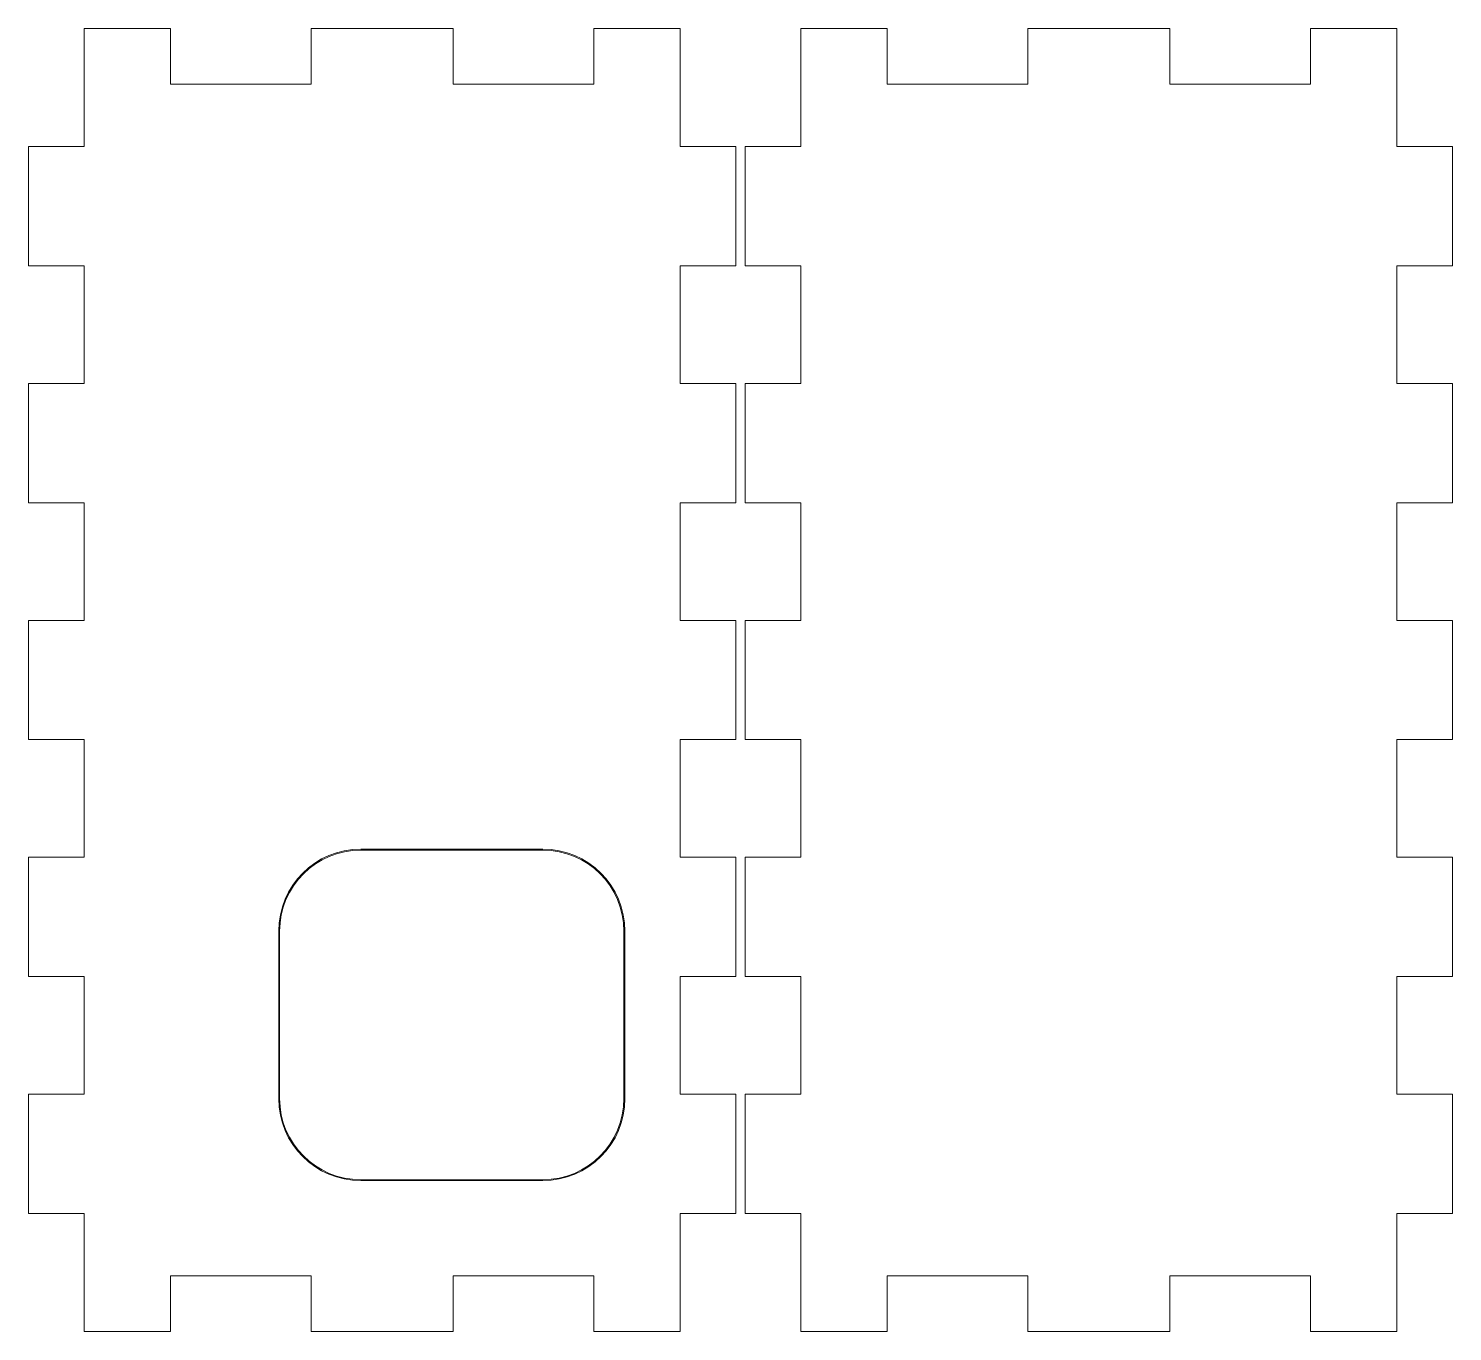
# Model space of a CAD drawing. Header units: millimetres. Extents: x -349 to 86, y 55 to 275.
# Drawn here: x -67.1 to 85.9, y 135 to 275 of the extents above; entities that cross this region are included whole.
import ezdxf

# ---------------------------------------------------------------- set-up
doc = ezdxf.new("R2010")
doc.units = ezdxf.units.MM
doc.header["$MEASUREMENT"] = 0
doc.layers.add('cut', color=7, linetype='Continuous')

msp = doc.modelspace()

# ---------------------------------------------------------------- linework, layer by layer
at = {"layer": 'cut', "color": 5, "lineweight": 9}
for points in [[(-61.1175, 274.9904), (-61.1175, 274.9904), (-51.8725, 274.9904), (-51.8725, 274.9904)], [(-61.1175, 262.3082), (-61.1175, 262.3082), (-61.1175, 274.9904), (-61.1175, 274.9904)], [(-51.8725, 274.9904), (-51.8725, 274.9904), (-51.8725, 268.9904), (-51.8725, 268.9904)], [(-36.7625, 268.9904), (-36.7625, 268.9904), (-36.7625, 274.9904), (-36.7625, 274.9904)], [(-36.7625, 274.9904), (-36.7625, 274.9904), (-21.4725, 274.9904), (-21.4725, 274.9904)], [(-21.4725, 274.9904), (-21.4725, 274.9904), (-21.4725, 268.9904), (-21.4725, 268.9904)], [(-6.3625, 268.9904), (-6.3625, 268.9904), (-6.3625, 274.9904), (-6.3625, 274.9904)], [(-6.3625, 274.9904), (-6.3625, 274.9904), (2.8825, 274.9904), (2.8825, 274.9904)], [(2.8825, 274.9904), (2.8825, 274.9904), (2.8825, 262.3082), (2.8825, 262.3082)], [(15.8825, 274.9904), (15.8825, 274.9904), (25.1275, 274.9904), (25.1275, 274.9904)], [(15.8825, 262.3082), (15.8825, 262.3082), (15.8825, 274.9904), (15.8825, 274.9904)], [(25.1275, 274.9904), (25.1275, 274.9904), (25.1275, 268.9904), (25.1275, 268.9904)], [(40.2375, 268.9904), (40.2375, 268.9904), (40.2375, 274.9904), (40.2375, 274.9904)], [(40.2375, 274.9904), (40.2375, 274.9904), (55.5275, 274.9904), (55.5275, 274.9904)], [(55.5275, 274.9904), (55.5275, 274.9904), (55.5275, 268.9904), (55.5275, 268.9904)], [(70.6375, 268.9904), (70.6375, 268.9904), (70.6375, 274.9904), (70.6375, 274.9904)], [(70.6375, 274.9904), (70.6375, 274.9904), (79.8825, 274.9904), (79.8825, 274.9904)], [(79.8825, 274.9904), (79.8825, 274.9904), (79.8825, 262.3082), (79.8825, 262.3082)], [(-51.8725, 268.9904), (-51.8725, 268.9904), (-36.7625, 268.9904), (-36.7625, 268.9904)], [(-21.4725, 268.9904), (-21.4725, 268.9904), (-6.3625, 268.9904), (-6.3625, 268.9904)], [(25.1275, 268.9904), (25.1275, 268.9904), (40.2375, 268.9904), (40.2375, 268.9904)], [(55.5275, 268.9904), (55.5275, 268.9904), (70.6375, 268.9904), (70.6375, 268.9904)], [(-67.1175, 249.4909), (-67.1175, 249.4909), (-67.1175, 262.3082), (-67.1175, 262.3082)], [(-67.1175, 262.3082), (-67.1175, 262.3082), (-61.1175, 262.3082), (-61.1175, 262.3082)], [(2.8825, 262.3082), (2.8825, 262.3082), (8.8825, 262.3082), (8.8825, 262.3082)], [(8.8825, 262.3082), (8.8825, 262.3082), (8.8825, 249.4909), (8.8825, 249.4909)], [(9.8825, 249.4909), (9.8825, 249.4909), (9.8825, 262.3082), (9.8825, 262.3082)], [(9.8825, 262.3082), (9.8825, 262.3082), (15.8825, 262.3082), (15.8825, 262.3082)], [(79.8825, 262.3082), (79.8825, 262.3082), (85.8825, 262.3082), (85.8825, 262.3082)], [(85.8825, 262.3082), (85.8825, 262.3082), (85.8825, 249.4909), (85.8825, 249.4909)], [(-61.1175, 249.4909), (-61.1175, 249.4909), (-67.1175, 249.4909), (-67.1175, 249.4909)], [(-61.1175, 236.8536), (-61.1175, 236.8536), (-61.1175, 249.4909), (-61.1175, 249.4909)], [(8.8825, 249.4909), (8.8825, 249.4909), (2.8825, 249.4909), (2.8825, 249.4909)], [(2.8825, 249.4909), (2.8825, 249.4909), (2.8825, 236.8536), (2.8825, 236.8536)], [(15.8825, 249.4909), (15.8825, 249.4909), (9.8825, 249.4909), (9.8825, 249.4909)], [(15.8825, 236.8536), (15.8825, 236.8536), (15.8825, 249.4909), (15.8825, 249.4909)], [(85.8825, 249.4909), (85.8825, 249.4909), (79.8825, 249.4909), (79.8825, 249.4909)], [(79.8825, 249.4909), (79.8825, 249.4909), (79.8825, 236.8536), (79.8825, 236.8536)], [(-67.1175, 224.0364), (-67.1175, 224.0364), (-67.1175, 236.8536), (-67.1175, 236.8536)], [(-67.1175, 236.8536), (-67.1175, 236.8536), (-61.1175, 236.8536), (-61.1175, 236.8536)], [(2.8825, 236.8536), (2.8825, 236.8536), (8.8825, 236.8536), (8.8825, 236.8536)], [(8.8825, 236.8536), (8.8825, 236.8536), (8.8825, 224.0364), (8.8825, 224.0364)], [(9.8825, 224.0364), (9.8825, 224.0364), (9.8825, 236.8536), (9.8825, 236.8536)], [(9.8825, 236.8536), (9.8825, 236.8536), (15.8825, 236.8536), (15.8825, 236.8536)], [(79.8825, 236.8536), (79.8825, 236.8536), (85.8825, 236.8536), (85.8825, 236.8536)], [(85.8825, 236.8536), (85.8825, 236.8536), (85.8825, 224.0364), (85.8825, 224.0364)], [(-61.1175, 224.0364), (-61.1175, 224.0364), (-67.1175, 224.0364), (-67.1175, 224.0364)], [(-61.1175, 211.3991), (-61.1175, 211.3991), (-61.1175, 224.0364), (-61.1175, 224.0364)], [(8.8825, 224.0364), (8.8825, 224.0364), (2.8825, 224.0364), (2.8825, 224.0364)], [(2.8825, 224.0364), (2.8825, 224.0364), (2.8825, 211.3991), (2.8825, 211.3991)], [(15.8825, 224.0364), (15.8825, 224.0364), (9.8825, 224.0364), (9.8825, 224.0364)], [(15.8825, 211.3991), (15.8825, 211.3991), (15.8825, 224.0364), (15.8825, 224.0364)], [(85.8825, 224.0364), (85.8825, 224.0364), (79.8825, 224.0364), (79.8825, 224.0364)], [(79.8825, 224.0364), (79.8825, 224.0364), (79.8825, 211.3991), (79.8825, 211.3991)], [(-67.1175, 198.5818), (-67.1175, 198.5818), (-67.1175, 211.3991), (-67.1175, 211.3991)], [(-67.1175, 211.3991), (-67.1175, 211.3991), (-61.1175, 211.3991), (-61.1175, 211.3991)], [(2.8825, 211.3991), (2.8825, 211.3991), (8.8825, 211.3991), (8.8825, 211.3991)], [(8.8825, 211.3991), (8.8825, 211.3991), (8.8825, 198.5818), (8.8825, 198.5818)], [(9.8825, 198.5818), (9.8825, 198.5818), (9.8825, 211.3991), (9.8825, 211.3991)], [(9.8825, 211.3991), (9.8825, 211.3991), (15.8825, 211.3991), (15.8825, 211.3991)], [(79.8825, 211.3991), (79.8825, 211.3991), (85.8825, 211.3991), (85.8825, 211.3991)], [(85.8825, 211.3991), (85.8825, 211.3991), (85.8825, 198.5818), (85.8825, 198.5818)], [(-61.1175, 198.5818), (-61.1175, 198.5818), (-67.1175, 198.5818), (-67.1175, 198.5818)], [(-61.1175, 185.9445), (-61.1175, 185.9445), (-61.1175, 198.5818), (-61.1175, 198.5818)], [(8.8825, 198.5818), (8.8825, 198.5818), (2.8825, 198.5818), (2.8825, 198.5818)], [(2.8825, 198.5818), (2.8825, 198.5818), (2.8825, 185.9445), (2.8825, 185.9445)], [(15.8825, 198.5818), (15.8825, 198.5818), (9.8825, 198.5818), (9.8825, 198.5818)], [(15.8825, 185.9445), (15.8825, 185.9445), (15.8825, 198.5818), (15.8825, 198.5818)], [(85.8825, 198.5818), (85.8825, 198.5818), (79.8825, 198.5818), (79.8825, 198.5818)], [(79.8825, 198.5818), (79.8825, 198.5818), (79.8825, 185.9445), (79.8825, 185.9445)], [(-31.404, 186.8245), (-36.295, 186.8245), (-40.2323, 182.8784), (-40.2323, 177.9874)], [(-40.1353, 177.9874), (-40.1353, 182.8254), (-36.242, 186.7186), (-31.404, 186.7186)], [(-11.8689, 186.8245), (-11.8689, 186.8245), (-31.404, 186.8245), (-31.404, 186.8245)], [(-31.404, 186.8245), (-31.404, 186.8245), (-31.404, 186.8245), (-31.404, 186.8245)], [(-31.404, 186.7186), (-31.404, 186.7186), (-11.8689, 186.7186), (-11.8689, 186.7186)], [(-31.404, 186.7186), (-31.404, 186.7186), (-31.404, 186.7186), (-31.404, 186.7186)], [(-3.0319, 177.9874), (-3.0319, 182.8784), (-6.9779, 186.8245), (-11.8689, 186.8245)], [(-11.8689, 186.7186), (-7.031, 186.7186), (-3.1377, 182.8254), (-3.1377, 177.9874)], [(-67.1175, 173.1273), (-67.1175, 173.1273), (-67.1175, 185.9445), (-67.1175, 185.9445)], [(-67.1175, 185.9445), (-67.1175, 185.9445), (-61.1175, 185.9445), (-61.1175, 185.9445)], [(2.8825, 185.9445), (2.8825, 185.9445), (8.8825, 185.9445), (8.8825, 185.9445)], [(8.8825, 185.9445), (8.8825, 185.9445), (8.8825, 173.1273), (8.8825, 173.1273)], [(9.8825, 173.1273), (9.8825, 173.1273), (9.8825, 185.9445), (9.8825, 185.9445)], [(9.8825, 185.9445), (9.8825, 185.9445), (15.8825, 185.9445), (15.8825, 185.9445)], [(79.8825, 185.9445), (79.8825, 185.9445), (85.8825, 185.9445), (85.8825, 185.9445)], [(85.8825, 185.9445), (85.8825, 185.9445), (85.8825, 173.1273), (85.8825, 173.1273)], [(-40.2323, 177.9874), (-40.2323, 177.9874), (-40.2323, 160.031), (-40.2323, 160.031)], [(-40.1353, 160.031), (-40.1353, 160.031), (-40.1353, 177.9874), (-40.1353, 177.9874)], [(-3.1377, 177.9874), (-3.1377, 177.9874), (-3.1377, 160.031), (-3.1377, 160.031)], [(-3.0319, 160.031), (-3.0319, 160.031), (-3.0319, 177.9874), (-3.0319, 177.9874)], [(-61.1175, 173.1273), (-61.1175, 173.1273), (-67.1175, 173.1273), (-67.1175, 173.1273)], [(-61.1175, 160.49), (-61.1175, 160.49), (-61.1175, 173.1273), (-61.1175, 173.1273)], [(8.8825, 173.1273), (8.8825, 173.1273), (2.8825, 173.1273), (2.8825, 173.1273)], [(2.8825, 173.1273), (2.8825, 173.1273), (2.8825, 160.49), (2.8825, 160.49)], [(15.8825, 173.1273), (15.8825, 173.1273), (9.8825, 173.1273), (9.8825, 173.1273)], [(15.8825, 160.49), (15.8825, 160.49), (15.8825, 173.1273), (15.8825, 173.1273)], [(85.8825, 173.1273), (85.8825, 173.1273), (79.8825, 173.1273), (79.8825, 173.1273)], [(79.8825, 173.1273), (79.8825, 173.1273), (79.8825, 160.49), (79.8825, 160.49)], [(-67.1175, 147.6727), (-67.1175, 147.6727), (-67.1175, 160.49), (-67.1175, 160.49)], [(-67.1175, 160.49), (-67.1175, 160.49), (-61.1175, 160.49), (-61.1175, 160.49)], [(-40.2323, 160.031), (-40.2323, 155.14), (-36.295, 151.2027), (-31.404, 151.2027)], [(-31.404, 151.2998), (-36.242, 151.2998), (-40.1353, 155.193), (-40.1353, 160.031)], [(-11.8689, 151.2027), (-6.9779, 151.2027), (-3.0319, 155.14), (-3.0319, 160.031)], [(-3.1377, 160.031), (-3.1377, 155.193), (-7.031, 151.2998), (-11.8689, 151.2998)], [(2.8825, 160.49), (2.8825, 160.49), (8.8825, 160.49), (8.8825, 160.49)], [(8.8825, 160.49), (8.8825, 160.49), (8.8825, 147.6727), (8.8825, 147.6727)], [(9.8825, 147.6727), (9.8825, 147.6727), (9.8825, 160.49), (9.8825, 160.49)], [(9.8825, 160.49), (9.8825, 160.49), (15.8825, 160.49), (15.8825, 160.49)], [(79.8825, 160.49), (79.8825, 160.49), (85.8825, 160.49), (85.8825, 160.49)], [(85.8825, 160.49), (85.8825, 160.49), (85.8825, 147.6727), (85.8825, 147.6727)], [(-11.8689, 151.2998), (-11.8689, 151.2998), (-31.404, 151.2998), (-31.404, 151.2998)], [(-31.404, 151.2027), (-31.404, 151.2027), (-11.8689, 151.2027), (-11.8689, 151.2027)], [(-61.1175, 147.6727), (-61.1175, 147.6727), (-67.1175, 147.6727), (-67.1175, 147.6727)], [(-61.1175, 134.9904), (-61.1175, 134.9904), (-61.1175, 147.6727), (-61.1175, 147.6727)], [(8.8825, 147.6727), (8.8825, 147.6727), (2.8825, 147.6727), (2.8825, 147.6727)], [(2.8825, 147.6727), (2.8825, 147.6727), (2.8825, 134.9904), (2.8825, 134.9904)], [(15.8825, 147.6727), (15.8825, 147.6727), (9.8825, 147.6727), (9.8825, 147.6727)], [(15.8825, 134.9904), (15.8825, 134.9904), (15.8825, 147.6727), (15.8825, 147.6727)], [(85.8825, 147.6727), (85.8825, 147.6727), (79.8825, 147.6727), (79.8825, 147.6727)], [(79.8825, 147.6727), (79.8825, 147.6727), (79.8825, 134.9904), (79.8825, 134.9904)], [(-36.7625, 140.9904), (-36.7625, 140.9904), (-51.8725, 140.9904), (-51.8725, 140.9904)], [(-51.8725, 140.9904), (-51.8725, 140.9904), (-51.8725, 134.9904), (-51.8725, 134.9904)], [(-36.7625, 134.9904), (-36.7625, 134.9904), (-36.7625, 140.9904), (-36.7625, 140.9904)], [(-6.3625, 140.9904), (-6.3625, 140.9904), (-21.4725, 140.9904), (-21.4725, 140.9904)], [(-21.4725, 140.9904), (-21.4725, 140.9904), (-21.4725, 134.9904), (-21.4725, 134.9904)], [(-6.3625, 134.9904), (-6.3625, 134.9904), (-6.3625, 140.9904), (-6.3625, 140.9904)], [(40.2375, 140.9904), (40.2375, 140.9904), (25.1275, 140.9904), (25.1275, 140.9904)], [(25.1275, 140.9904), (25.1275, 140.9904), (25.1275, 134.9904), (25.1275, 134.9904)], [(40.2375, 134.9904), (40.2375, 134.9904), (40.2375, 140.9904), (40.2375, 140.9904)], [(70.6375, 140.9904), (70.6375, 140.9904), (55.5275, 140.9904), (55.5275, 140.9904)], [(55.5275, 140.9904), (55.5275, 140.9904), (55.5275, 134.9904), (55.5275, 134.9904)], [(70.6375, 134.9904), (70.6375, 134.9904), (70.6375, 140.9904), (70.6375, 140.9904)], [(-51.8725, 134.9904), (-51.8725, 134.9904), (-61.1175, 134.9904), (-61.1175, 134.9904)], [(-21.4725, 134.9904), (-21.4725, 134.9904), (-36.7625, 134.9904), (-36.7625, 134.9904)], [(2.8825, 134.9904), (2.8825, 134.9904), (-6.3625, 134.9904), (-6.3625, 134.9904)], [(25.1275, 134.9904), (25.1275, 134.9904), (15.8825, 134.9904), (15.8825, 134.9904)], [(55.5275, 134.9904), (55.5275, 134.9904), (40.2375, 134.9904), (40.2375, 134.9904)], [(79.8825, 134.9904), (79.8825, 134.9904), (70.6375, 134.9904), (70.6375, 134.9904)]]:
    msp.add_open_spline(points, degree=3, dxfattribs=at)

doc.saveas('drawing.dxf')
